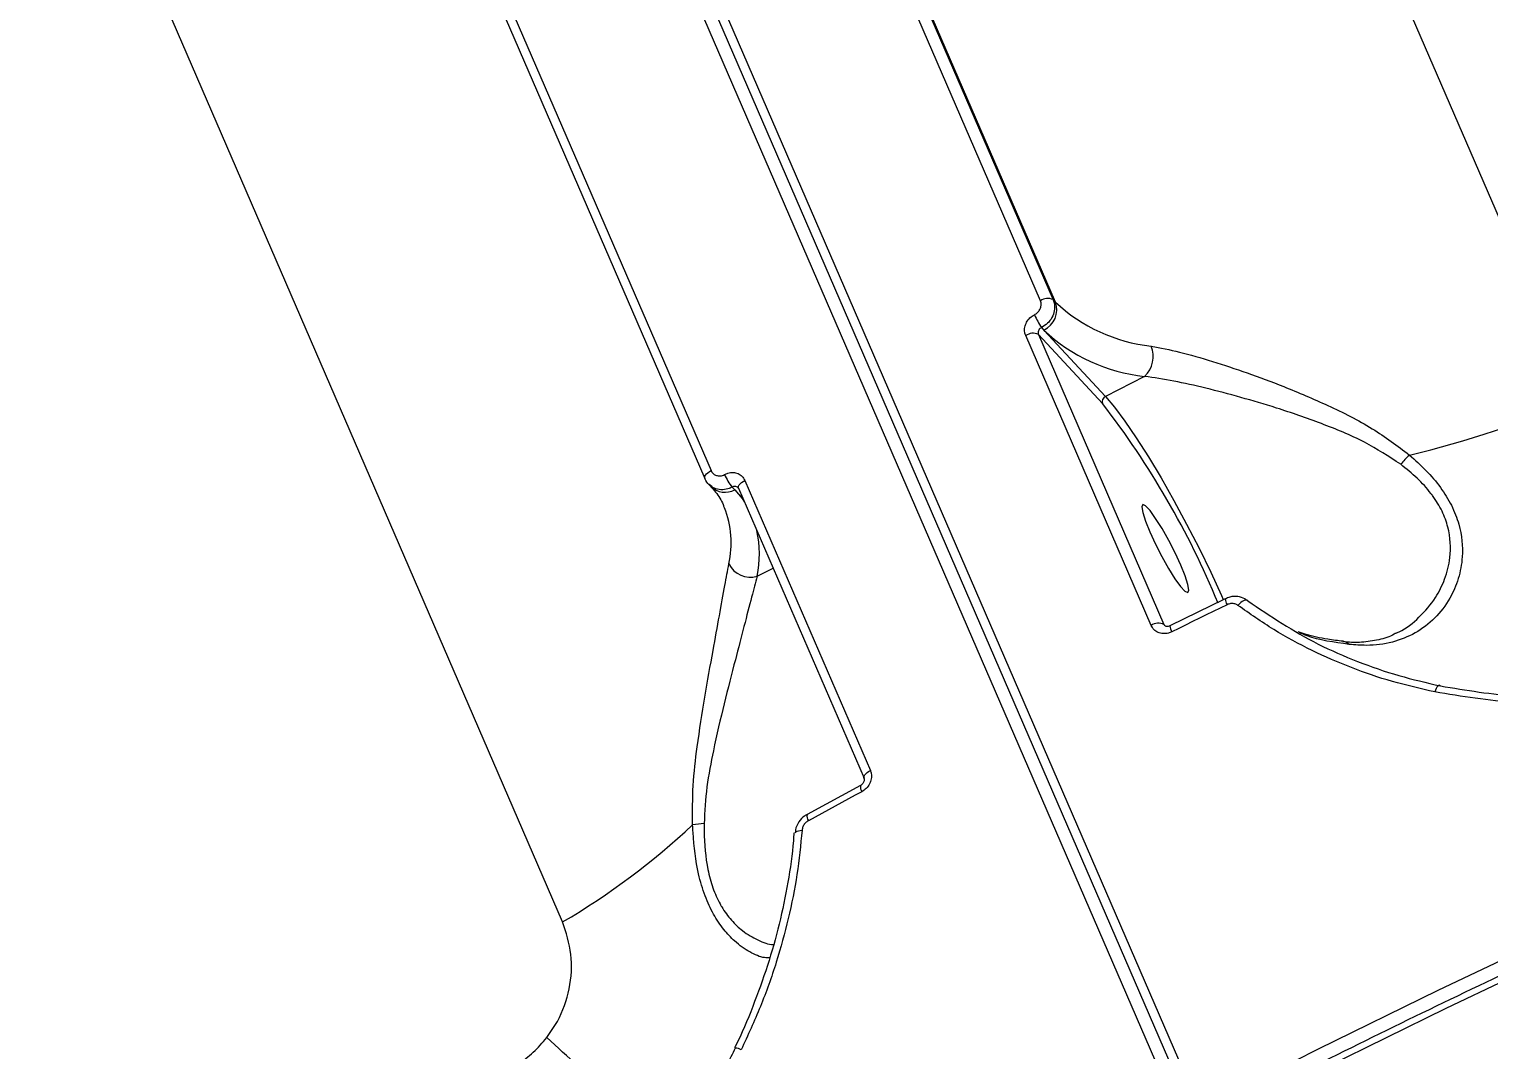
# Model space of a CAD drawing. Header units: millimetres. Extents: x -9609 to 9022, y -7175 to 8108.
# Drawn here: x -4766.4 to -4633.4, y 4559.1 to 4652 of the extents above; entities that cross this region are included whole.
import ezdxf

# ---------------------------------------------------------------- set-up
doc = ezdxf.new("R2010")
doc.units = ezdxf.units.MM
for name, color, linetype in [('DIKOM_ОБЪЕКТ', 7, 'Continuous'), ('DIKOM_РАЗМЕР_ЗОНА', 7, 'Continuous'), ('DIKOM_РАЗМЕР_ОБЪЕКТА', 7, 'Continuous')]:
    doc.layers.add(name, color=color, linetype=linetype)
doc.styles.add('style1', font='arial.ttf', dxfattribs={"width": 0.8})
doc.dimstyles.new('1-50', dxfattribs={"dimtxt": 300, "dimasz": 200, "dimexe": 100, "dimexo": 0, "dimgap": 100, "dimtad": 1, "dimtxsty": 'style1', "dimcen": 200, "dimclrd": 7, "dimclre": 7, "dimclrt": 7, "dimadec": 1, "dimazin": 2, "dimtfac": 1, "dimtmove": 0, "dimatfit": 2, "dimfxl": 0, "dimlwd": 25, "dimlwe": 18, "dimarcsym": 0})

# ---------------------------------------------------------------- blocks, each defined once
blk = doc.blocks.new('*D10')
at = {"layer": 'Defpoints', "color": 0, "transparency": 16777216}
for p in [(-405.54, 6589.16), (-8044.66, -3492.79), (424.09, -3492.79)]:
    blk.add_point(p, dxfattribs=at)
at = {"layer": 'DIKOM_РАЗМЕР_ОБЪЕКТА', "color": 7, "lineweight": 18, "transparency": 16777216}
for p, q in [((-405.54, 6589.16), (-8144.66, 6589.16)), ((424.09, -3492.79), (-8144.66, -3492.79))]:
    blk.add_line(p, q, dxfattribs=at)
at = {"layer": 'DIKOM_РАЗМЕР_ОБЪЕКТА', "color": 7, "lineweight": 25, "transparency": 16777216}
blk.add_line((-8044.66, 6389.16), (-8044.66, -3292.79), dxfattribs=at)
at = {"layer": 'DIKOM_РАЗМЕР_ОБЪЕКТА', "color": 7, "transparency": 16777216}
for points in [[(-8077.99, 6389.16), (-8011.32, 6389.16), (-8044.66, 6589.16)], [(-8077.99, -3292.79), (-8011.32, -3292.79), (-8044.66, -3492.79)]]:
    blk.add_solid(points, dxfattribs=at)
at = {"layer": 'DIKOM_РАЗМЕР_ОБЪЕКТА', "color": 7, "transparency": 16777216, "insert": (-8297.83, 1541.5), "char_height": 300, "attachment_point": 5, "rotation": 90, "style": 'style1'}
blk.add_mtext('10100', dxfattribs=at)
blk = doc.blocks.new('*D13')
at = {"layer": 'Defpoints', "color": 0, "transparency": 16777216}
for p in [(-4933.28, 8107.63), (-9158.98, -4977.79), (-1652.91, -4977.79)]:
    blk.add_point(p, dxfattribs=at)
at = {"layer": 'DIKOM_РАЗМЕР_ЗОНА', "color": 7, "lineweight": 18, "transparency": 16777216}
for p, q in [((-4933.28, 8107.63), (-9258.98, 8107.63)), ((-1652.91, -4977.79), (-9258.98, -4977.79))]:
    blk.add_line(p, q, dxfattribs=at)
at = {"layer": 'DIKOM_РАЗМЕР_ЗОНА', "color": 7, "lineweight": 25, "transparency": 16777216}
blk.add_line((-9158.98, 7907.63), (-9158.98, -4777.79), dxfattribs=at)
at = {"layer": 'DIKOM_РАЗМЕР_ЗОНА', "color": 7, "transparency": 16777216}
for points in [[(-9192.32, 7907.63), (-9125.65, 7907.63), (-9158.98, 8107.63)], [(-9192.32, -4777.79), (-9125.65, -4777.79), (-9158.98, -4977.79)]]:
    blk.add_solid(points, dxfattribs=at)
at = {"layer": 'DIKOM_РАЗМЕР_ЗОНА', "color": 7, "transparency": 16777216, "insert": (-9412.26, 1541.5), "char_height": 300, "attachment_point": 5, "rotation": 90, "style": 'style1'}
blk.add_mtext('13100', dxfattribs=at)

msp = doc.modelspace()

# ---------------------------------------------------------------- linework, layer by layer
at = {"layer": 'DIKOM_ОБЪЕКТ', "color": 7, "linetype": 'Continuous', "lineweight": 15}
for p, q in [((-4832.677, 4953.159), (-4659.684, 4553.712)), ((-4661.45, 4552.802), (-4834.442, 4952.249)), ((-4833.286, 4952.425), (-4660.293, 4552.977)), ((-4750.416, 4907.263), (-4625.319, 4618.406)), ((-4717.765, 4570.739), (-4842.863, 4859.596)), ((-4674.23, 4627.313), (-4703.896, 4695.814)), ((-4702.74, 4695.914), (-4673.074, 4627.413)), ((-4672.868, 4627.192), (-4702.534, 4695.692)), ((-4733.901, 4680.343), (-4704.235, 4611.842)), ((-4734.472, 4679.628), (-4704.806, 4611.128)), ((-4673.074, 4627.413), (-4672.868, 4627.192)), ((-4674.132, 4624.868), (-4673.914, 4624.633)), ((-4673.914, 4624.633), (-4668.306, 4618.589)), ((-4664.134, 4597.735), (-4675.572, 4624.144)), ((-4674.41, 4624.247), (-4662.973, 4597.837)), ((-4668.567, 4617.95), (-4674.41, 4624.247)), ((-4664.74, 4620.428), (-4668.306, 4618.589)), ((-4704.768, 4611.071), (-4704.806, 4611.128)), ((-4704.474, 4610.619), (-4704.268, 4610.397)), ((-4702.087, 4610.107), (-4702.305, 4610.342)), ((-4701.336, 4609.298), (-4702.087, 4610.107)), ((-4701.739, 4610.227), (-4701.778, 4610.285)), ((-4701.74, 4610.231), (-4690.302, 4583.821)), ((-4701.164, 4610.948), (-4689.727, 4584.539)), ((-4703.022, 4608.468), (-4703.073, 4608.588)), ((-4700.044, 4602.224), (-4698.596, 4602.971)), ((-4657.397, 4600.17), (-4662.422, 4597.704)), ((-4662.973, 4597.837), (-4662.896, 4597.725)), ((-4662.973, 4597.837), (-4662.823, 4597.676)), ((-4690.625, 4583.162), (-4695.494, 4580.527)), ((-4696.699, 4578.846), (-4696.711, 4578.657)), ((-4696.588, 4578.845), (-4696.588, 4578.851))]:
    msp.add_line(p, q, dxfattribs=at)
at = {"layer": 'DIKOM_ОБЪЕКТ', "color": 7, "linetype": 'Continuous', "lineweight": 15, "flags": 128}
for points in [[(-4668.306, 4618.589), (-4667.473, 4617.611), (-4666.528, 4616.351), (-4665.49, 4614.836), (-4664.384, 4613.102), (-4663.233, 4611.185), (-4662.065, 4609.13), (-4660.903, 4606.981), (-4659.776, 4604.788), (-4658.707, 4602.599), (-4657.721, 4600.463), (-4657.564, 4600.114)], [(-4704.806, 4611.128), (-4704.811, 4611.143), (-4704.821, 4611.229), (-4704.796, 4611.326), (-4704.739, 4611.43), (-4704.65, 4611.538), (-4704.534, 4611.645), (-4704.394, 4611.748), (-4704.235, 4611.842)], [(-4702.087, 4610.107), (-4701.419, 4609.297), (-4701.197, 4608.977)], [(-4701.74, 4610.231), (-4701.746, 4610.247), (-4701.756, 4610.333), (-4701.731, 4610.431), (-4701.672, 4610.535), (-4701.583, 4610.643), (-4701.465, 4610.751), (-4701.324, 4610.854), (-4701.164, 4610.948)], [(-4659.684, 4553.712), (-4648.891, 4559.175), (-4637.996, 4564.514), (-4627.011, 4569.725), (-4615.943, 4574.804), (-4604.803, 4579.745), (-4593.6, 4584.546), (-4582.342, 4589.201), (-4571.04, 4593.707), (-4559.704, 4598.06), (-4548.342, 4602.257), (-4536.964, 4606.294), (-4525.581, 4610.167)], [(-4661.446, 4603.234), (-4661.955, 4604.341), (-4662.538, 4605.481), (-4663.145, 4606.562), (-4663.729, 4607.495), (-4664.24, 4608.206), (-4664.64, 4608.636), (-4664.893, 4608.751), (-4664.982, 4608.541), (-4664.897, 4608.024), (-4664.647, 4607.241), (-4664.251, 4606.256), (-4663.74, 4605.149), (-4663.159, 4604.008), (-4662.551, 4602.928), (-4661.968, 4601.995), (-4661.455, 4601.284), (-4661.057, 4600.854), (-4660.802, 4600.739), (-4660.714, 4600.948), (-4660.798, 4601.466), (-4661.049, 4602.248), (-4661.446, 4603.234)], [(-4524.865, 4608.516), (-4536.249, 4604.643), (-4547.627, 4600.607), (-4558.989, 4596.41), (-4570.325, 4592.057), (-4581.627, 4587.55), (-4592.884, 4582.895), (-4604.088, 4578.095), (-4615.228, 4573.153), (-4626.296, 4568.075), (-4637.282, 4562.864), (-4648.175, 4557.524), (-4658.97, 4552.061)], [(-4657.225, 4599.63), (-4657.855, 4599.323), (-4658.485, 4599.015), (-4659.114, 4598.707), (-4659.744, 4598.399), (-4660.373, 4598.09), (-4661.001, 4597.781), (-4661.629, 4597.471), (-4662.257, 4597.161)], [(-4655.339, 4599.986), (-4655.406, 4600.033), (-4655.493, 4600.05), (-4655.597, 4600.037), (-4655.714, 4599.994), (-4655.841, 4599.922), (-4655.972, 4599.825), (-4656.101, 4599.705), (-4656.227, 4599.568)], [(-4646.672, 4596.276), (-4646.639, 4596.272), (-4646.637, 4596.272)], [(-4637.779, 4592.237), (-4637.831, 4592.281), (-4637.891, 4592.291), (-4637.958, 4592.265), (-4638.027, 4592.206), (-4638.098, 4592.114), (-4638.168, 4591.993), (-4638.233, 4591.848), (-4638.293, 4591.683)], [(-4690.3, 4583.816), (-4690.309, 4583.837), (-4690.318, 4583.924), (-4690.293, 4584.021), (-4690.234, 4584.125), (-4690.145, 4584.233), (-4690.027, 4584.341), (-4689.886, 4584.444), (-4689.727, 4584.539)], [(-4690.498, 4582.6), (-4691.108, 4582.271), (-4691.718, 4581.942), (-4692.329, 4581.613), (-4692.938, 4581.283), (-4693.547, 4580.953), (-4694.156, 4580.623), (-4694.764, 4580.292), (-4695.372, 4579.961)], [(-4696.588, 4578.851), (-4696.586, 4578.862), (-4696.556, 4578.918), (-4696.492, 4578.968), (-4696.395, 4579.012), (-4696.269, 4579.047), (-4696.119, 4579.072), (-4695.949, 4579.087)]]:
    msp.add_lwpolyline(points, dxfattribs=at)
at = {"layer": 'DIKOM_ОБЪЕКТ', "color": 7, "linetype": 'Continuous', "lineweight": 15}
for centre, radius, start, end in [((-4673.564, 4626.352), 1.17, 65.20812, 124.67704), ((-4674.795, 4626.487), 2.052, 295.42388, 20.09689), ((-4662.533, 4638.206), 15.104, 226.82142, 263.92886), ((-4668.631, 4628.594), 6.644, 202.54516, 214.10889), ((-4663.06, 4636.204), 15.865, 226.82916, 263.92104), ((-4674.901, 4623.179), 1.175, 65.29625, 124.79723), ((-4666.422, 4622.246), 2.477, 312.76689, 22.32024), ((-4668.085, 4618.126), 0.513, 115.45453, 200.1019), ((-4731.159, 4569.553), 79.121, 22.46046, 37.71177), ((-4660.47, 4697.622), 86.665, 283.2517, 293.92892), ((-4635.168, 4607.353), 8.031, 132.60237, 140.90126), ((-4699.194, 4613.039), 4.117, 202.16268, 220.91894), ((-4702.985, 4611.694), 1.824, 225.32897, 299.51539), ((-4711.199, 4605.243), 8.79, 347.51571, 21.52736), ((-4709.688, 4604.232), 9.851, 348.24011, 12.65192), ((-4700.668, 4604.309), 2.176, 206.36626, 286.66049), ((-4656.167, 4600.263), 1.233, 184.33703, 210.91729), ((-4663.464, 4596.769), 1.175, 65.31015, 124.78334), ((-4661.287, 4597.752), 1.137, 182.41589, 211.35461), ((-4646.811, 4595.162), 1.123, 49.50415, 81.07596), ((-4689.882, 4583.035), 0.754, 170.29713, 215.29723), ((-4751.547, 4628.318), 66.758, 300.40068, 313.11664), ((-4704.241, 4567.848), 11.858, 93.06063, 98.13666), ((-4694.789, 4580.382), 0.719, 168.43456, 215.90655), ((-4807.282, 4461.919), 131.973, 41.36633, 48.1346), ((-4701.975, 4558.349), 0.883, 57.42796, 92.58542)]:
    msp.add_arc(centre, radius, start, end, dxfattribs=at)
for points, knots in [([(-4162.767, 4604.895), (-4163.48, 4605.596), (-4165.472, 4607.555), (-4169.044, 4610.606), (-4173.457, 4614.061), (-4178.15, 4617.354), (-4183.105, 4620.494), (-4188.321, 4623.474), (-4193.795, 4626.294), (-4199.521, 4628.951), (-4205.496, 4631.442), (-4211.714, 4633.766), (-4218.17, 4635.922), (-4224.861, 4637.906), (-4231.78, 4639.72), (-4238.922, 4641.359), (-4246.283, 4642.824), (-4253.855, 4644.114), (-4261.634, 4645.228), (-4269.613, 4646.164), (-4277.787, 4646.923), (-4286.149, 4647.504), (-4294.693, 4647.906), (-4303.413, 4648.129), (-4312.303, 4648.173), (-4321.354, 4648.039), (-4330.562, 4647.726), (-4339.918, 4647.234), (-4349.416, 4646.564), (-4359.049, 4645.717), (-4368.808, 4644.693), (-4378.689, 4643.493), (-4388.682, 4642.118), (-4398.78, 4640.569), (-4408.976, 4638.847), (-4419.262, 4636.954), (-4429.63, 4634.89), (-4440.073, 4632.659), (-4450.582, 4630.26), (-4461.151, 4627.696), (-4471.77, 4624.969), (-4482.432, 4622.081), (-4493.13, 4619.035), (-4503.854, 4615.831), (-4514.597, 4612.475), (-4525.351, 4608.965), (-4536.107, 4605.308), (-4546.858, 4601.504), (-4557.596, 4597.556), (-4568.313, 4593.469), (-4578.999, 4589.244), (-4589.649, 4584.885), (-4600.253, 4580.395), (-4610.803, 4575.778), (-4621.291, 4571.037), (-4631.711, 4566.175), (-4642.053, 4561.196), (-4651.186, 4556.668), (-4656.847, 4553.774), (-4659.118, 4552.613)], [0, 0, 0, 0, 0.0098923, 0.0276309, 0.0453792, 0.0631366, 0.0809025, 0.0986755, 0.1164554, 0.13424, 0.1520293, 0.1698218, 0.1876168, 0.2054138, 0.2232114, 0.2410101, 0.2588093, 0.2766077, 0.2944058, 0.3122038, 0.330001, 0.3477974, 0.3655926, 0.3833873, 0.4011813, 0.418974, 0.4367663, 0.4545577, 0.4723482, 0.4901382, 0.5079267, 0.5257152, 0.5435029, 0.56129, 0.5790767, 0.5968624, 0.6146478, 0.6324331, 0.6502174, 0.6680024, 0.6857852, 0.703569, 0.7213529, 0.7391349, 0.7569183, 0.7746996, 0.7924823, 0.8102643, 0.8280463, 0.8458288, 0.8636098, 0.8813913, 0.8991737, 0.9169549, 0.9347367, 0.9525181, 0.9703006, 0.988082, 1, 1, 1, 1]), ([(-4674.767, 4626.046), (-4674.67, 4626.105), (-4674.477, 4626.223), (-4674.27, 4626.498), (-4674.159, 4626.807), (-4674.153, 4627.092), (-4674.208, 4627.251), (-4674.23, 4627.313)], [0, 0, 0, 0, 0.214921, 0.4301578, 0.6449413, 0.8594896, 1, 1, 1, 1]), ([(-4673.074, 4627.413), (-4673.03, 4627.288), (-4672.919, 4626.971), (-4672.93, 4626.4), (-4673.149, 4625.778), (-4673.557, 4625.225), (-4673.94, 4624.987), (-4674.132, 4624.868)], [0, 0, 0, 0, 0.140749, 0.3554839, 0.5703541, 0.7852331, 1, 1, 1, 1]), ([(-4675.572, 4624.144), (-4675.605, 4624.238), (-4675.688, 4624.476), (-4675.679, 4624.904), (-4675.511, 4625.369), (-4675.201, 4625.781), (-4674.912, 4625.958), (-4674.767, 4626.046)], [0, 0, 0, 0, 0.1406021, 0.3550521, 0.5698191, 0.7849336, 1, 1, 1, 1]), ([(-4674.132, 4624.868), (-4674.181, 4624.84), (-4674.281, 4624.785), (-4674.387, 4624.651), (-4674.445, 4624.499), (-4674.449, 4624.357), (-4674.421, 4624.278), (-4674.41, 4624.247)], [0, 0, 0, 0, 0.21598728, 0.43074866, 0.64533142, 0.85952809, 1, 1, 1, 1]), ([(-4664.13, 4623.187), (-4663.293, 4623.022), (-4661.59, 4622.688), (-4658.596, 4621.822), (-4655.394, 4620.762), (-4651.849, 4619.444), (-4647.989, 4617.793), (-4644.005, 4615.83), (-4641.706, 4614.096), (-4640.604, 4613.264)], [0, 0, 0, 0, 0.129553, 0.2635091, 0.3938296, 0.5269026, 0.6860543, 0.8495493, 1, 1, 1, 1]), ([(-4641.401, 4612.418), (-4642.482, 4613.123), (-4644.74, 4614.594), (-4648.656, 4616.174), (-4652.454, 4617.488), (-4656.002, 4618.539), (-4659.154, 4619.363), (-4662.157, 4620.045), (-4663.871, 4620.299), (-4664.74, 4620.428)], [0, 0, 0, 0, 0.1463567, 0.3054892, 0.4689861, 0.600873, 0.735094, 0.8656758, 1, 1, 1, 1]), ([(-4640.604, 4613.264), (-4640.088, 4612.803), (-4639.045, 4611.87), (-4637.743, 4610.33), (-4636.714, 4608.676), (-4635.875, 4606.519), (-4635.667, 4604.198), (-4636.095, 4601.954), (-4636.931, 4600.04), (-4638.25, 4598.327), (-4640.03, 4596.98), (-4642.139, 4596.144), (-4644.185, 4595.859), (-4645.561, 4595.973), (-4646.082, 4596.016)], [0, 0, 0, 0, 0.06036542, 0.12204174, 0.18258677, 0.24520649, 0.3548641, 0.43581079, 0.51910173, 0.62134425, 0.726601, 0.82972286, 0.93557726, 1, 1, 1, 1]), ([(-4704.235, 4611.842), (-4704.185, 4611.755), (-4704.085, 4611.58), (-4703.829, 4611.413), (-4703.527, 4611.345), (-4703.24, 4611.378), (-4703.073, 4611.455), (-4703.007, 4611.485)], [0, 0, 0, 0, 0.21436342, 0.42856106, 0.64297416, 0.85771534, 1, 1, 1, 1]), ([(-4703.007, 4611.485), (-4702.908, 4611.531), (-4702.659, 4611.647), (-4702.227, 4611.695), (-4701.774, 4611.593), (-4701.388, 4611.343), (-4701.239, 4611.08), (-4701.164, 4610.948)], [0, 0, 0, 0, 0.1417712, 0.3566239, 0.5712929, 0.7857297, 1, 1, 1, 1]), ([(-4641.836, 4597.051), (-4641.74, 4597.089), (-4640.942, 4597.402), (-4639.678, 4598.457), (-4638.265, 4600.077), (-4637.329, 4601.949), (-4636.785, 4604.077), (-4636.885, 4606.235), (-4637.59, 4608.165), (-4638.209, 4609.18), (-4638.968, 4610.185), (-4639.871, 4611.182), (-4640.886, 4612.002), (-4641.401, 4612.418)], [0, 0, 0, 0, 0.0192745, 0.1603486, 0.3051396, 0.4153592, 0.5284096, 0.6745855, 0.7489364, 0.8259773, 0.8370569, 0.9174118, 1, 1, 1, 1]), ([(-4704.414, 4610.564), (-4704.42, 4610.568), (-4704.594, 4610.682), (-4704.683, 4610.881), (-4704.768, 4611.071)], [0, 0, 0, 0, 0.038634, 1, 1, 1, 1]), ([(-4702.305, 4610.342), (-4702.438, 4610.282), (-4702.772, 4610.13), (-4703.347, 4610.072), (-4703.956, 4610.198), (-4704.263, 4610.444), (-4704.414, 4610.564)], [0, 0, 0, 0, 0.1823104, 0.4586396, 0.7349694, 1, 1, 1, 1]), ([(-4704.268, 4610.397), (-4704.12, 4610.226), (-4703.667, 4609.701), (-4703.245, 4609.079), (-4703.084, 4608.571), (-4703.056, 4608.483)], [0, 0, 0, 0, 0.2840947, 0.8748253, 1, 1, 1, 1]), ([(-4701.778, 4610.285), (-4701.781, 4610.289), (-4701.812, 4610.334), (-4701.906, 4610.385), (-4702.051, 4610.419), (-4702.192, 4610.399), (-4702.273, 4610.358), (-4702.305, 4610.342)], [0, 0, 0, 0, 0.02630071, 0.29133312, 0.55710772, 0.82414056, 1, 1, 1, 1]), ([(-4705.919, 4579.587), (-4705.927, 4580.779), (-4705.943, 4583.167), (-4705.467, 4587.098), (-4704.823, 4591.263), (-4704.091, 4595.273), (-4703.473, 4598.68), (-4702.98, 4601.391), (-4702.732, 4602.722), (-4702.617, 4603.342)], [0, 0, 0, 0, 0.1281534, 0.2567401, 0.4268154, 0.596875, 0.7373096, 0.8775735, 1, 1, 1, 1]), ([(-4700.044, 4602.224), (-4700.205, 4601.618), (-4700.551, 4600.312), (-4701.227, 4597.708), (-4702.07, 4594.457), (-4703.062, 4590.66), (-4703.963, 4586.74), (-4704.687, 4583.059), (-4704.812, 4580.811), (-4704.874, 4579.69)], [0, 0, 0, 0, 0.12270724, 0.26426791, 0.40599318, 0.57712292, 0.74823927, 0.87438606, 1, 1, 1, 1]), ([(-4655.38, 4599.993), (-4655.452, 4600.051), (-4655.7, 4600.254), (-4656.255, 4600.394), (-4656.891, 4600.391), (-4657.245, 4600.212), (-4657.385, 4600.142)], [0, 0, 0, 0, 0.1316047, 0.4537422, 0.7839298, 1, 1, 1, 1]), ([(-4656.227, 4599.568), (-4656.316, 4599.62), (-4656.493, 4599.724), (-4656.82, 4599.753), (-4657.069, 4599.701), (-4657.198, 4599.642), (-4657.225, 4599.63)], [0, 0, 0, 0, 0.3053205, 0.6117712, 0.9180657, 1, 1, 1, 1]), ([(-4638.293, 4591.683), (-4639.591, 4591.981), (-4642.187, 4592.576), (-4645.919, 4593.855), (-4649.53, 4595.429), (-4653.002, 4597.306), (-4655.152, 4598.814), (-4656.227, 4599.568)], [0, 0, 0, 0, 0.19783655, 0.3954886, 0.59316269, 0.79656736, 1, 1, 1, 1]), ([(-4655.339, 4599.986), (-4653.257, 4598.59), (-4650.101, 4596.476), (-4645.349, 4594.418), (-4641.631, 4593.124), (-4639.05, 4592.53), (-4637.779, 4592.237)], [0, 0, 0, 0, 0.395155, 0.5986651, 0.8021737, 1, 1, 1, 1]), ([(-4662.257, 4597.161), (-4662.359, 4597.118), (-4662.615, 4597.009), (-4663.056, 4596.971), (-4663.517, 4597.083), (-4663.909, 4597.339), (-4664.059, 4597.603), (-4664.134, 4597.735)], [0, 0, 0, 0, 0.1416887, 0.3568328, 0.5711774, 0.7857349, 1, 1, 1, 1]), ([(-4662.424, 4597.708), (-4662.452, 4597.694), (-4662.528, 4597.655), (-4662.657, 4597.637), (-4662.782, 4597.65), (-4662.86, 4597.683), (-4662.883, 4597.715), (-4662.893, 4597.727)], [0, 0, 0, 0, 0.1157035, 0.3186856, 0.5449053, 0.8196009, 1, 1, 1, 1]), ([(-4646.636, 4596.298), (-4647.112, 4596.355), (-4648.327, 4596.498), (-4649.699, 4596.799), (-4650.497, 4597.081), (-4650.738, 4597.166)], [0, 0, 0, 0, 0.3104354, 0.7919008, 1, 1, 1, 1]), ([(-4646.082, 4596.016), (-4647.467, 4596.203), (-4649.166, 4596.432), (-4650.403, 4596.996), (-4650.632, 4597.1)], [0, 0, 0, 0, 0.8151243, 1, 1, 1, 1]), ([(-4641.811, 4597.05), (-4641.871, 4597.012), (-4642.343, 4596.713), (-4643.377, 4596.402), (-4644.881, 4596.186), (-4645.994, 4596.165), (-4646.603, 4596.277), (-4646.67, 4596.289)], [0, 0, 0, 0, 0.0468937, 0.3694662, 0.6875363, 0.9655994, 1, 1, 1, 1]), ([(-4623.45, 4590.831), (-4625.943, 4590.713), (-4630.989, 4590.475), (-4635.839, 4591.278), (-4638.293, 4591.683)], [0, 0, 0, 0, 0.49416005, 1, 1, 1, 1]), ([(-4637.779, 4592.237), (-4635.434, 4591.844), (-4630.691, 4591.049), (-4625.752, 4591.273), (-4623.254, 4591.387)], [0, 0, 0, 0, 0.4941813, 1, 1, 1, 1]), ([(-4690.306, 4583.817), (-4690.295, 4583.792), (-4690.274, 4583.746), (-4690.281, 4583.61), (-4690.328, 4583.467), (-4690.413, 4583.335), (-4690.517, 4583.226), (-4690.594, 4583.184), (-4690.627, 4583.165)], [0, 0, 0, 0, 0.2168809, 0.4057532, 0.5693984, 0.7208434, 0.8771772, 1, 1, 1, 1]), ([(-4689.727, 4584.539), (-4689.694, 4584.444), (-4689.61, 4584.206), (-4689.616, 4583.774), (-4689.775, 4583.301), (-4690.075, 4582.877), (-4690.357, 4582.692), (-4690.498, 4582.6)], [0, 0, 0, 0, 0.1406371, 0.355104, 0.5698625, 0.784851, 1, 1, 1, 1]), ([(-4698.906, 4567.467), (-4699.062, 4567.465), (-4699.611, 4567.457), (-4700.71, 4567.952), (-4701.977, 4568.819), (-4703.108, 4570.019), (-4704.035, 4571.386), (-4704.828, 4573.092), (-4705.548, 4575.542), (-4705.834, 4577.814), (-4705.908, 4579.35), (-4705.919, 4579.587)], [0, 0, 0, 0, 0.0569849, 0.2005192, 0.3477746, 0.4535509, 0.5619587, 0.6688808, 0.7798902, 0.9659739, 1, 1, 1, 1]), ([(-4704.874, 4579.69), (-4704.874, 4579.466), (-4704.875, 4578.032), (-4704.697, 4575.986), (-4704.103, 4573.801), (-4703.623, 4572.731), (-4703.053, 4571.74), (-4702.391, 4570.842), (-4701.264, 4569.786), (-4699.972, 4569.057), (-4699.003, 4568.672), (-4698.568, 4568.684), (-4698.562, 4568.684)], [0, 0, 0, 0, 0.0361562, 0.2315447, 0.3332584, 0.4388968, 0.4584296, 0.5698272, 0.6845993, 0.8389628, 0.9976456, 1, 1, 1, 1]), ([(-4695.486, 4580.511), (-4695.566, 4580.471), (-4695.868, 4580.321), (-4696.27, 4579.857), (-4696.559, 4579.298), (-4696.558, 4578.945), (-4696.557, 4578.85)], [0, 0, 0, 0, 0.1277257, 0.4871714, 0.8620098, 1, 1, 1, 1]), ([(-4695.372, 4579.961), (-4695.465, 4579.898), (-4695.653, 4579.774), (-4695.85, 4579.49), (-4695.931, 4579.249), (-4695.946, 4579.115), (-4695.949, 4579.087)], [0, 0, 0, 0, 0.3067992, 0.6134188, 0.9194066, 1, 1, 1, 1]), ([(-4696.711, 4578.657), (-4696.72, 4578.482), (-4696.798, 4577.05), (-4697.217, 4574.336), (-4697.989, 4570.537), (-4699.057, 4566.748), (-4700.42, 4563.02), (-4701.443, 4560.519), (-4702.078, 4559.301), (-4702.095, 4559.269)], [0, 0, 0, 0, 0.0266983, 0.2187395, 0.4120516, 0.6061836, 0.8006311, 0.9947028, 1, 1, 1, 1]), ([(-4695.949, 4579.087), (-4696.082, 4577.746), (-4696.348, 4575.064), (-4697.156, 4571.045), (-4698.263, 4567.022), (-4699.685, 4563.016), (-4700.895, 4560.4), (-4701.5, 4559.092)], [0, 0, 0, 0, 0.1976799, 0.3953912, 0.5930885, 0.7965523, 1, 1, 1, 1]), ([(-4719.205, 4560.202), (-4718.868, 4560.685), (-4717.925, 4562.038), (-4717.034, 4564.661), (-4716.821, 4567.855), (-4717.448, 4569.771), (-4717.765, 4570.739)], [0, 0, 0, 0, 0.1529395, 0.428369, 0.7114348, 1, 1, 1, 1]), ([(-4721.959, 4557.727), (-4721.911, 4557.757), (-4721.382, 4558.087), (-4720.387, 4558.828), (-4719.604, 4559.738), (-4719.205, 4560.202)], [0, 0, 0, 0, 0.0467167, 0.5142435, 1, 1, 1, 1]), ([(-4702.05, 4559.249), (-4702.3, 4558.721), (-4703.112, 4557.003), (-4704.74, 4554.204), (-4706.925, 4550.89), (-4708.801, 4548.357), (-4709.997, 4546.99), (-4710.325, 4546.615)], [0, 0, 0, 0, 0.1164143, 0.3781642, 0.6399533, 0.9014805, 1, 1, 1, 1])]:
    msp.add_open_spline(points, degree=3, knots=knots, dxfattribs=at)

# ---------------------------------------------------------------- dimensions: what is measured, and where the dimension line sits
at = {"layer": 'DIKOM_РАЗМЕР_ЗОНА'}
dim = msp.add_linear_dim(base=(-9158.984, -4977.788), p1=(-4933.276, 8107.631), p2=(-1652.914, -4977.788), angle=90, text='13100', dimstyle='1-50', dxfattribs=at)
dim.commit()
dim.dimension.update_dxf_attribs({"geometry": '*D13', "text_midpoint": (-9158.984, 1541.499), "dimtype": 160})
at = {"layer": 'DIKOM_РАЗМЕР_ОБЪЕКТА'}
dim = msp.add_linear_dim(base=(-8044.657, -3492.788), p1=(-405.539, 6589.161), p2=(424.086, -3492.788), angle=90, text='10100', dimstyle='1-50', dxfattribs=at)
dim.commit()
dim.dimension.update_dxf_attribs({"geometry": '*D10', "text_midpoint": (-8044.657, 1541.499), "dimtype": 160})

doc.saveas('drawing.dxf')
